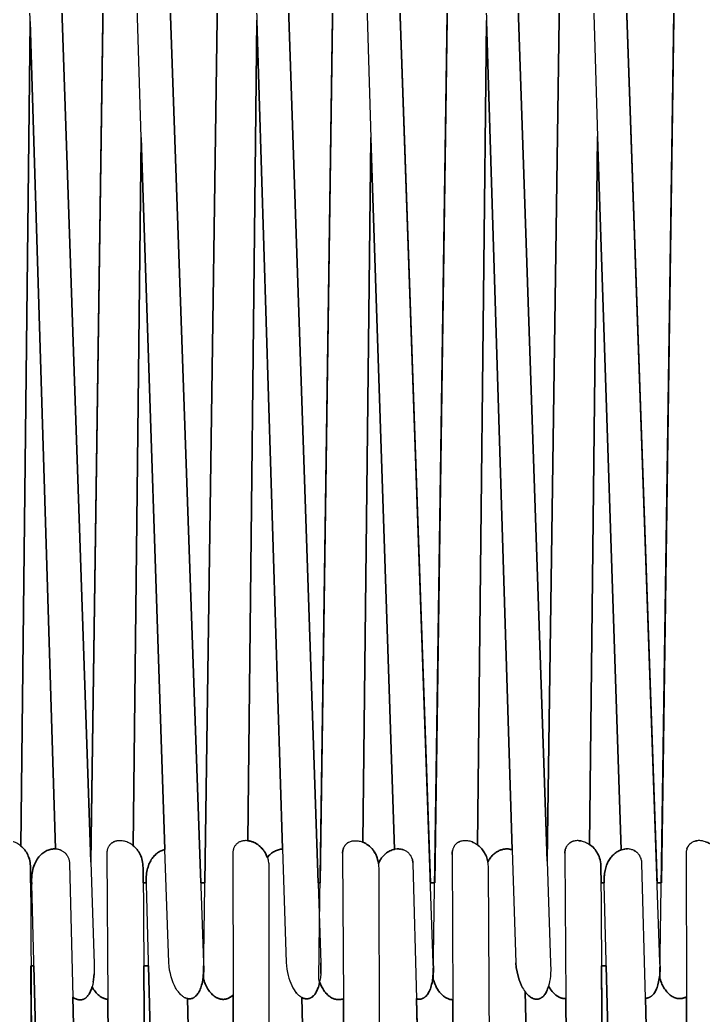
# Model space of a CAD drawing. Header units: millimetres. Extents: x 0 to 1881, y -1115 to 723.
# Drawn here: x 1455.3 to 1568.7, y -636 to -470.7 of the extents above; entities that cross this region are included whole.
import ezdxf

# ---------------------------------------------------------------- set-up
doc = ezdxf.new("R2010")
doc.units = ezdxf.units.MM
doc.layers.add('Blocks', color=7, linetype='Continuous')
doc.layers.add('Blocks$Inner', color=7, linetype='Continuous', lineweight=25, true_color=0x007f00)
doc.layers.add('Blocks$Outline', color=7, linetype='Continuous', lineweight=35, true_color=0xff3f3f)

# ---------------------------------------------------------------- blocks, each defined once
blk = doc.blocks.new('PK4 Lounge Chair Top')
at = {"layer": 'Blocks$Inner'}
for p, q in [((310.48, 80), (313.37, 281.37)), ((386.29, 80.12), (389.18, 282.33)), ((336.55, 83.52), (338.04, 219.81)), ((356.99, 200.3), (360.93, 82.09)), ((367.22, 60.23), (367.1, 59.66)), ((345.89, 57.33), (345.78, 57.37)), ((364.57, 57.28), (373.61, -318.29))]:
    blk.add_line(p, q, dxfattribs=at)
for points in [[(300.39, 219.63), (298.54, 287.27)], [(336.19, 287.45), (338.04, 219.81), (342.31, 82.15), (342.91, 63.29), (342.97, 62.72), (343.05, 62.17), (343.15, 61.65), (343.26, 61.16), (343.4, 60.69), (343.54, 60.25), (343.7, 59.84), (343.87, 59.46), (344.06, 59.1), (344.25, 58.78), (344.45, 58.49), (344.56, 58.35), (344.66, 58.22), (344.77, 58.1), (344.88, 57.99), (344.99, 57.88), (345.1, 57.79), (345.21, 57.7), (345.32, 57.62), (345.44, 57.54), (345.55, 57.48), (354.77, -325.54)], [(366.88, 58.92), (366.96, 59.15), (367.03, 59.39), (367.1, 59.66), (367.16, 59.93), (367.22, 60.23), (367.31, 60.86), (367.36, 61.57), (367.39, 62.33), (367.37, 63.16), (361.67, 226.85)], [(374.35, 287.39), (376.2, 219.74), (374.7, 82.84), (374.85, 82.73)], [(404.46, 58.93), (404.54, 59.13), (404.62, 59.35), (404.68, 59.57), (404.8, 60.07), (404.9, 60.61), (404.97, 61.21), (405.02, 61.87), (405.04, 62.58), (405.02, 63.34), (399.32, 227.03)], [(343.33, 304.14), (343.39, 303.75), (343.44, 303.32), (343.47, 302.85), (343.49, 301.81), (343.45, 300.63), (342.84, 294.42), (342.41, 289.15), (342.19, 281.79), (343.16, 226.92), (348.49, 69.83), (348.71, 63.23)], [(381.32, 226.85), (386.29, 80.12), (386.86, 63.16), (386.87, 62.03), (386.85, 61.51), (386.81, 61.03), (386.76, 60.57), (386.69, 60.14), (386.61, 59.75), (386.52, 59.38), (386.65, 59.14), (386.8, 58.9)], [(354.38, 287.39), (356.99, 200.3), (355.69, 83.27), (355.92, 83.17), (356.14, 83.06), (356.36, 82.92), (356.46, 82.85), (356.57, 82.77), (356.67, 82.69), (356.78, 82.6), (356.97, 82.42), (357.16, 82.22), (357.34, 82.01), (357.5, 81.78), (357.58, 81.65), (357.66, 81.53), (357.8, 81.27), (357.86, 81.13), (357.92, 80.99), (358.03, 80.7), (358.12, 80.39), (358.19, 80.06), (358.25, 79.72), (358.28, 79.39), (358.29, 79.22), (358.3, 79.04)], [(392.29, 295.96), (392.15, 293.46), (392.03, 287.56), (394.64, 200.48), (398.59, 82), (398.45, 81.95), (398.3, 81.89), (398.16, 81.82), (398.01, 81.75), (397.87, 81.67), (397.74, 81.58), (397.6, 81.48), (397.46, 81.37), (397.33, 81.26), (397.21, 81.14), (397.08, 81.01), (396.96, 80.87), (396.84, 80.72)], [(325.64, 57.76), (325.52, 57.87), (325.39, 57.99), (325.27, 58.12), (325.15, 58.25), (325.03, 58.4), (324.91, 58.56), (324.8, 58.72), (324.69, 58.9), (324.58, 59.09), (324.37, 59.49), (324.18, 59.93), (324, 60.4), (323.84, 60.91), (323.7, 61.45), (323.58, 62.03), (323.49, 62.65), (323.42, 63.29), (322.78, 82.07), (318.83, 200.36), (316.22, 287.45), (316.34, 293.35), (316.49, 295.85)], [(322.88, 294.42), (322.65, 292.06), (322.48, 289.34), (322.33, 282.34), (323.51, 226.92), (329.21, 63.23), (329.23, 62.42), (329.21, 61.67), (329.15, 60.99), (329.21, 61.67), (329.23, 62.42)], [(305.19, 294.25), (304.76, 288.97), (304.54, 281.62), (305.51, 226.74), (310.48, 80), (311.05, 63.05), (311.06, 61.92), (311.04, 61.4), (311, 60.91), (310.95, 60.46), (310.88, 60.03), (310.95, 60.46), (311, 60.91), (311.04, 61.4)], [(329.7, 59.29), (329.58, 59.52), (329.48, 59.76), (329.38, 60.01), (329.29, 60.27), (329.21, 60.54), (332.38, 282.22), (333.35, 282.67), (333.83, 282.91), (334.31, 283.19), (334.79, 283.51), (335.03, 283.69), (335.27, 283.89), (335.51, 284.1), (335.75, 284.33), (335.98, 284.57), (336.22, 284.84)], [(348.82, 59.3), (348.91, 59.12), (349.01, 58.95), (349.11, 58.78), (349.21, 58.63), (349.32, 58.48), (349.44, 58.33), (349.32, 58.48), (349.21, 58.63), (349.11, 58.78), (349.01, 58.95), (348.91, 59.12), (348.82, 59.3), (348.65, 59.67), (348.49, 60.07), (348.42, 60.27), (348.39, 60.37), (348.36, 60.47), (348.49, 69.83), (351.53, 282.16)], [(405.26, 59.94), (405.17, 60.17), (405.1, 60.4), (405.02, 60.65), (408.19, 282.33), (409.18, 282.96), (409.66, 283.3), (410.15, 283.67), (410.63, 284.08), (410.86, 284.3), (411.1, 284.54), (411.33, 284.79), (411.56, 285.07), (411.79, 285.35), (412.02, 285.66)], [(367.77, 59.4), (367.62, 59.74), (367.49, 60.1), (367.37, 60.47), (370.54, 282.16)], [(305.61, 81.91), (305.51, 81.95), (305.41, 81.99), (305.3, 82.03), (305.2, 82.06), (305.09, 82.08), (304.98, 82.11), (304.87, 82.13), (304.76, 82.14), (304.65, 82.15), (300.39, 219.63), (298.89, 82.64), (299.05, 82.5), (299.21, 82.34), (299.37, 82.17), (299.51, 81.99), (299.65, 81.81)], [(376.2, 219.74), (380.47, 82.01), (381.06, 63.23), (381.15, 62.45), (381.28, 61.72), (381.44, 61.05), (381.62, 60.42), (381.84, 59.85), (381.95, 59.58), (382.08, 59.32), (382.2, 59.08), (382.33, 58.86), (382.47, 58.64), (382.61, 58.44), (392.52, -353.79), (392.74, -357.5)], [(318.83, 200.36), (317.52, 82.69), (317.69, 82.55), (317.86, 82.39), (318.02, 82.22), (318.17, 82.05)], [(394.64, 200.48), (393.33, 82.89), (393.53, 82.75), (393.71, 82.6), (393.9, 82.43), (394.07, 82.25), (394.23, 82.05), (394.39, 81.84), (394.54, 81.62), (394.67, 81.39), (394.79, 81.14), (394.9, 80.88), (394.99, 80.6), (395.07, 80.32), (395.14, 80.02), (395.18, 79.71), (395.21, 79.38), (395.22, 79.04), (396.96, -175.76), (398.52, -373.51)], [(298.89, 82.64), (298.72, 82.78), (298.54, 82.9), (298.37, 83.01), (298.18, 83.12), (298, 83.21), (297.81, 83.29), (297.63, 83.36), (297.44, 83.41), (297.25, 83.46), (297.07, 83.5), (296.88, 83.52), (296.7, 83.53)], [(315, 83.52), (314.83, 83.49), (314.74, 83.47), (314.66, 83.46), (314.58, 83.43), (314.5, 83.41), (314.42, 83.38), (314.34, 83.35), (314.27, 83.31), (314.2, 83.28), (314.12, 83.24), (314.05, 83.19), (313.99, 83.15), (313.92, 83.1), (313.86, 83.05), (313.79, 82.99), (313.74, 82.94), (313.68, 82.87), (313.62, 82.81), (313.57, 82.74), (313.52, 82.67), (313.47, 82.6), (313.43, 82.53), (313.39, 82.45), (313.35, 82.37), (313.31, 82.28), (313.28, 82.19), (313.25, 82.1), (313.23, 82.01), (313.2, 81.91), (313.18, 81.81), (313.17, 81.71), (313.15, 81.6), (313.14, 81.49), (313.14, 81.26)], [(313.68, 82.87), (313.62, 82.81), (313.57, 82.74), (313.52, 82.67), (313.47, 82.6), (313.43, 82.53), (313.39, 82.45), (313.35, 82.37), (313.31, 82.28), (313.28, 82.19), (313.25, 82.1), (313.23, 82.01), (313.2, 81.91), (313.18, 81.81), (313.17, 81.71), (313.14, 81.49), (313.14, 81.38), (313.14, 81.26), (313.33, 57.18), (315.29, -172.43), (316.46, -257.21), (316.56, -318.29), (316.88, -388.84)], [(313.74, 82.94), (313.79, 82.99), (313.86, 83.05), (313.92, 83.1), (313.99, 83.15), (314.05, 83.19), (314.12, 83.24)], [(314.27, 83.31), (314.34, 83.35), (314.42, 83.38)], [(317.52, 82.69), (317.35, 82.82), (317.18, 82.94), (317, 83.05), (316.82, 83.15), (316.64, 83.23), (316.45, 83.31), (316.27, 83.37), (316.08, 83.43), (315.9, 83.47), (315.71, 83.5), (315.53, 83.52), (315.35, 83.53), (315.17, 83.53), (315, 83.52), (314.91, 83.51), (314.83, 83.49), (314.74, 83.47), (314.66, 83.46)], [(315.71, 83.5), (315.53, 83.52), (315.35, 83.53)], [(316.45, 83.31), (316.27, 83.37), (316.08, 83.43)], [(337.15, 83.39), (337.03, 83.43), (336.91, 83.46), (336.79, 83.48), (336.67, 83.5), (336.55, 83.52), (336.43, 83.53), (336.3, 83.54), (336.18, 83.54), (336.06, 83.53), (335.95, 83.52), (335.83, 83.51), (335.72, 83.49), (335.6, 83.46), (335.49, 83.43), (335.39, 83.4), (335.28, 83.36), (335.18, 83.31), (335.08, 83.26), (334.99, 83.21), (334.9, 83.14), (334.81, 83.08), (334.72, 83), (334.64, 82.93), (334.57, 82.84), (334.5, 82.75), (334.43, 82.66), (334.37, 82.56), (334.31, 82.46), (334.26, 82.35), (334.21, 82.23), (334.17, 82.11), (334.14, 81.98), (334.11, 81.85), (334.08, 81.71), (334.07, 81.57), (334.06, 81.42), (334.05, 81.26), (334.15, 57.91), (335.48, -257.21)], [(334.43, 82.66), (334.37, 82.56), (334.31, 82.46)], [(334.81, 83.08), (334.72, 83), (334.64, 82.93)], [(335.6, 83.46), (335.49, 83.43), (335.39, 83.4), (335.28, 83.36), (335.18, 83.31), (335.08, 83.26), (334.99, 83.21)], [(339.56, 81.32), (339.48, 81.46), (339.41, 81.6), (339.32, 81.73), (339.24, 81.85), (339.15, 81.97), (339.06, 82.09), (338.96, 82.21), (338.86, 82.31), (338.76, 82.42), (338.66, 82.52), (338.55, 82.61), (338.45, 82.7), (338.33, 82.79), (338.22, 82.87), (338.11, 82.95), (337.99, 83.02), (337.88, 83.09), (337.76, 83.15), (337.64, 83.21), (337.52, 83.26), (337.4, 83.31), (337.28, 83.35), (337.15, 83.39), (337.03, 83.43), (336.91, 83.46), (336.79, 83.48), (336.67, 83.5), (336.55, 83.52), (336.43, 83.53), (336.3, 83.54), (336.18, 83.54), (336.06, 83.53), (335.95, 83.52)], [(337.64, 83.21), (337.52, 83.26), (337.4, 83.31)], [(337.76, 83.15), (337.99, 83.02), (338.22, 82.87), (338.45, 82.7), (338.66, 82.52), (338.76, 82.42), (338.86, 82.31), (338.96, 82.21), (339.06, 82.09), (339.15, 81.97), (339.24, 81.85), (339.32, 81.73), (339.41, 81.6), (339.48, 81.46), (339.56, 81.32), (339.63, 81.18), (339.69, 81.03), (339.75, 80.88)], [(353.25, 83.23), (353.14, 83.16), (353.08, 83.12), (353.03, 83.07), (352.98, 83.03), (352.93, 82.99), (352.88, 82.94), (352.83, 82.89), (352.78, 82.84), (352.74, 82.78), (352.7, 82.73), (352.66, 82.67), (352.62, 82.61), (352.58, 82.54), (352.55, 82.48), (352.51, 82.41), (352.48, 82.35), (352.45, 82.27), (352.4, 82.13), (352.38, 82.05), (352.36, 81.97), (352.32, 81.81), (352.3, 81.63), (352.28, 81.45), (352.28, 81.26), (352.43, 57.28), (354.49, -257.21)], [(352.74, 82.78), (352.78, 82.84), (352.83, 82.89), (352.88, 82.94), (352.93, 82.99), (352.98, 83.03), (353.03, 83.07), (353.08, 83.12), (353.14, 83.16), (353.2, 83.19), (353.25, 83.23), (353.31, 83.26), (353.37, 83.29), (353.5, 83.35), (353.63, 83.4), (353.76, 83.44), (353.89, 83.48), (354.03, 83.5), (354.18, 83.52), (354.32, 83.53), (354.47, 83.53), (354.62, 83.53), (354.77, 83.51), (354.92, 83.49), (355.08, 83.46), (355.23, 83.43), (355.38, 83.38), (355.54, 83.33), (355.69, 83.27)], [(354.77, 83.51), (354.92, 83.49), (355.08, 83.46)], [(356.77, 82.6), (356.57, 82.77), (356.36, 82.92)], [(371.06, 82.9), (371.01, 82.84), (370.96, 82.77), (370.91, 82.71), (370.86, 82.64), (370.82, 82.57), (370.77, 82.49), (370.73, 82.41), (370.7, 82.33), (370.67, 82.25), (370.63, 82.17), (370.61, 82.08), (370.58, 81.98), (370.56, 81.89), (370.54, 81.79), (370.53, 81.69), (370.51, 81.48), (370.5, 81.26), (370.64, 57.11), (372.33, -172.43)], [(371.23, 83.06), (371.17, 83.01), (371.12, 82.95), (371.06, 82.9), (371.01, 82.84), (370.96, 82.77), (370.91, 82.71), (370.86, 82.64)], [(371.56, 83.28), (371.49, 83.24), (371.43, 83.2), (371.36, 83.16), (371.3, 83.11), (371.23, 83.06), (371.3, 83.11), (371.36, 83.16), (371.43, 83.2)], [(374.18, 83.15), (374.01, 83.24), (373.83, 83.31), (373.65, 83.37), (373.47, 83.43), (373.29, 83.47), (373.12, 83.5), (372.94, 83.52), (372.76, 83.53), (372.59, 83.53), (372.42, 83.53), (372.25, 83.5), (372.09, 83.47), (372.01, 83.45), (371.93, 83.43), (371.86, 83.41), (371.78, 83.38), (371.71, 83.35), (371.63, 83.32), (371.56, 83.28), (371.63, 83.32), (371.71, 83.35)], [(372.94, 83.52), (372.76, 83.53), (372.59, 83.53)], [(373.83, 83.31), (374.01, 83.24), (374.18, 83.15), (374.36, 83.06), (374.53, 82.96), (374.7, 82.84)], [(376.74, 39.68), (376.52, 79.04), (376.52, 79.29), (376.5, 79.53), (376.47, 79.76), (376.44, 79.99), (376.39, 80.23), (376.33, 80.46), (376.26, 80.69), (376.19, 80.9), (376.1, 81.11), (376.01, 81.31), (375.9, 81.5), (375.79, 81.68), (375.68, 81.86), (375.55, 82.02), (375.42, 82.18), (375.29, 82.33), (375.15, 82.47), (375, 82.6), (374.85, 82.73), (375, 82.6), (375.15, 82.47), (375.29, 82.33)], [(389.2, 81.48), (389.22, 81.69), (389.26, 81.88), (389.28, 81.98), (389.3, 82.07), (389.33, 82.16), (389.36, 82.24), (389.39, 82.32), (389.43, 82.4), (389.47, 82.48), (389.51, 82.55), (389.55, 82.63), (389.6, 82.69)], [(389.51, 82.55), (389.55, 82.63), (389.6, 82.69), (389.64, 82.76), (389.69, 82.82), (389.75, 82.88), (389.8, 82.94), (389.86, 83), (389.92, 83.05), (389.98, 83.1), (390.04, 83.15), (390.1, 83.19), (390.17, 83.23)], [(390.1, 83.19), (390.04, 83.15), (389.98, 83.1), (389.92, 83.05), (389.86, 83), (389.8, 82.94)], [(391.42, 83.54), (391.59, 83.53), (391.76, 83.51), (391.94, 83.48), (391.76, 83.51), (391.59, 83.53), (391.42, 83.54), (391.25, 83.54), (391.08, 83.52), (390.92, 83.5), (390.76, 83.47), (390.68, 83.45), (390.6, 83.43), (390.53, 83.4), (390.45, 83.37), (390.38, 83.34), (390.31, 83.31), (390.24, 83.27), (390.17, 83.23), (390.24, 83.27), (390.31, 83.31), (390.38, 83.34)], [(391.94, 83.48), (392.12, 83.44), (392.29, 83.4), (392.47, 83.34), (392.65, 83.27), (392.82, 83.19), (392.99, 83.1), (393.16, 83), (393.33, 82.89), (393.53, 82.75), (393.71, 82.6), (393.9, 82.43), (394.07, 82.25), (394.23, 82.05)], [(392.12, 83.44), (392.29, 83.4), (392.47, 83.34), (392.65, 83.27)], [(392.99, 83.1), (393.16, 83), (393.33, 82.89)], [(410, 82.98), (409.95, 82.93), (409.91, 82.89), (409.87, 82.84), (409.82, 82.79), (409.75, 82.69), (409.68, 82.58), (409.61, 82.46), (409.58, 82.4), (409.55, 82.33), (409.5, 82.2), (409.46, 82.06), (409.42, 81.92), (409.39, 81.76), (409.37, 81.6), (409.36, 81.44), (409.35, 81.26), (409.45, 57.62), (410.78, -257.21), (410.87, -286.19), (411.49, -387.47)], [(409.5, 82.2), (409.55, 82.33), (409.61, 82.46), (409.64, 82.52), (409.68, 82.58), (409.71, 82.63), (409.75, 82.69), (409.82, 82.79), (409.87, 82.84), (409.91, 82.89), (410, 82.98), (410.09, 83.06), (410.19, 83.14), (410.29, 83.21)], [(411.52, 83.54), (411.39, 83.54), (411.25, 83.53), (411.12, 83.51), (410.99, 83.49), (410.87, 83.46), (410.75, 83.42), (410.63, 83.38), (410.51, 83.33), (410.4, 83.27), (410.29, 83.21), (410.19, 83.14), (410.09, 83.06)], [(410.75, 83.42), (410.63, 83.38), (410.51, 83.33), (410.4, 83.27)], [(410.87, 83.46), (410.99, 83.49), (411.12, 83.51)], [(411.93, 83.51), (411.79, 83.53), (411.66, 83.54), (411.52, 83.54), (411.39, 83.54), (411.25, 83.53)], [(412.56, 83.36), (412.76, 83.29), (412.96, 83.2), (413.16, 83.1), (413.35, 82.98), (413.54, 82.85), (413.35, 82.98), (413.16, 83.1), (412.96, 83.2), (412.76, 83.29), (412.56, 83.36), (412.35, 83.42), (412.21, 83.46), (412.07, 83.49), (411.93, 83.51), (411.79, 83.53), (411.66, 83.54)], [(299.37, 82.17), (299.51, 81.99), (299.65, 81.81), (299.78, 81.61), (299.9, 81.4), (300.01, 81.18), (300.11, 80.95), (300.2, 80.71), (300.28, 80.46), (300.34, 80.19), (300.39, 79.92), (300.43, 79.64)], [(304.65, 82.15), (304.47, 82.15), (304.29, 82.15), (304.11, 82.13), (303.93, 82.11), (303.75, 82.07), (303.56, 82.02), (303.38, 81.95), (303.2, 81.88), (303.02, 81.79), (302.85, 81.7), (302.67, 81.59), (302.5, 81.46), (302.34, 81.33), (302.18, 81.18), (302.02, 81.03), (301.87, 80.85)], [(302.67, 81.59), (302.85, 81.7), (303.02, 81.79), (303.2, 81.88)], [(304.29, 82.15), (304.11, 82.13), (303.93, 82.11)], [(305.41, 81.99), (305.51, 81.95), (305.61, 81.91), (305.7, 81.86), (305.8, 81.8), (305.89, 81.75), (305.98, 81.69), (306.06, 81.62), (306.15, 81.55), (306.22, 81.48), (306.3, 81.4), (306.37, 81.32), (306.44, 81.23), (306.51, 81.14), (306.57, 81.05), (306.63, 80.95), (306.68, 80.85), (306.73, 80.74), (306.78, 80.63), (306.82, 80.52), (306.85, 80.4), (306.88, 80.28), (306.91, 80.15), (306.93, 80.02), (306.94, 79.89)], [(305.89, 81.75), (305.98, 81.69), (306.06, 81.62), (306.15, 81.55), (306.22, 81.48), (306.3, 81.4)], [(306.51, 81.14), (306.44, 81.23), (306.37, 81.32)], [(317.86, 82.39), (318.02, 82.22), (318.17, 82.05), (318.31, 81.86), (318.45, 81.65), (318.57, 81.44), (318.69, 81.22), (318.79, 80.99), (318.88, 80.74), (318.97, 80.49), (319.03, 80.22), (319.09, 79.94), (319.13, 79.65), (319.15, 79.35), (319.16, 79.04), (319.15, 79.35), (319.13, 79.65), (319.09, 79.94), (319.03, 80.22)], [(318.69, 81.22), (318.57, 81.44), (318.45, 81.65)], [(320.24, 79.8), (320.33, 80), (320.44, 80.2), (320.54, 80.38), (320.66, 80.55), (320.77, 80.71), (320.9, 80.87), (321.02, 81.01), (321.16, 81.15), (321.29, 81.27), (321.43, 81.39), (321.57, 81.5), (321.72, 81.6), (321.86, 81.69), (322.01, 81.78), (322.16, 81.85), (322.01, 81.78), (321.86, 81.69)], [(321.72, 81.6), (321.57, 81.5), (321.43, 81.39), (321.29, 81.27), (321.16, 81.15), (321.02, 81.01), (320.9, 80.87)], [(322.47, 81.98), (322.62, 82.03), (322.78, 82.07), (322.62, 82.03), (322.47, 81.98), (322.32, 81.92), (322.16, 81.85)], [(334.26, 82.35), (334.21, 82.23), (334.17, 82.11), (334.14, 81.98), (334.11, 81.85), (334.08, 81.71)], [(339.81, 80.72), (339.75, 80.88), (339.69, 81.03), (339.63, 81.18)], [(340.67, 81.56), (340.52, 81.44), (340.37, 81.32), (340.22, 81.18), (340.08, 81.04), (339.94, 80.89), (339.81, 80.72), (339.87, 80.53), (339.92, 80.34), (339.97, 80.14), (340.01, 79.93), (340.04, 79.72), (340.06, 79.5), (340.07, 79.27), (340.07, 79.04), (340.11, 22.16), (340.23, -175.76), (340.86, -373.93), (340.93, -373.84), (341.01, -373.75)], [(341.98, 82.11), (341.81, 82.08), (341.64, 82.03), (341.48, 81.98), (341.31, 81.91), (341.15, 81.84), (340.99, 81.75), (340.83, 81.66), (340.67, 81.56), (340.52, 81.44), (340.37, 81.32), (340.22, 81.18)], [(342.31, 82.15), (342.14, 82.14), (341.98, 82.11), (341.81, 82.08), (341.64, 82.03), (341.48, 81.98), (341.31, 81.91), (341.15, 81.84)], [(352.28, 81.45), (352.3, 81.63), (352.32, 81.81), (352.34, 81.89), (352.36, 81.97), (352.38, 82.05), (352.4, 82.13), (352.42, 82.2), (352.45, 82.27), (352.48, 82.35)], [(358.03, 80.7), (357.98, 80.84), (357.92, 80.99), (357.86, 81.13), (357.8, 81.27), (357.73, 81.4), (357.66, 81.53), (357.5, 81.78), (357.42, 81.89), (357.34, 82.01), (357.25, 82.12), (357.16, 82.22), (356.97, 82.42)], [(359.43, 81.36), (359.26, 81.2), (359.09, 81.03), (358.93, 80.85), (358.78, 80.66), (358.63, 80.44), (358.49, 80.22), (358.36, 79.98), (358.25, 79.72)], [(359.97, 81.73), (359.79, 81.62), (359.6, 81.49), (359.43, 81.36), (359.26, 81.2), (359.09, 81.03)], [(362.16, 82.08), (362.03, 82.1), (361.9, 82.13), (361.77, 82.14), (361.63, 82.15), (361.49, 82.15), (361.35, 82.15), (361.21, 82.13), (361.07, 82.12), (360.93, 82.09), (360.74, 82.05), (360.54, 81.99), (360.35, 81.92), (360.16, 81.83), (359.97, 81.73), (360.16, 81.83), (360.35, 81.92)], [(361.35, 82.15), (361.49, 82.15), (361.63, 82.15), (361.77, 82.14), (361.9, 82.13)], [(363.81, 80.66), (363.76, 80.79), (363.69, 80.92), (363.62, 81.04), (363.55, 81.15), (363.47, 81.26), (363.38, 81.36), (363.29, 81.45), (363.2, 81.54), (363.1, 81.63), (362.99, 81.71), (362.89, 81.78), (362.77, 81.84), (362.66, 81.9), (362.54, 81.95), (362.42, 82), (362.29, 82.04), (362.16, 82.08), (362.29, 82.04), (362.42, 82)], [(363.29, 81.45), (363.2, 81.54), (363.1, 81.63), (362.99, 81.71), (362.89, 81.78), (362.77, 81.84)], [(363.86, 80.52), (363.81, 80.66), (363.76, 80.79), (363.69, 80.92), (363.62, 81.04)], [(370.5, 81.26), (370.5, 81.38), (370.51, 81.48), (370.52, 81.59), (370.53, 81.69), (370.54, 81.79), (370.56, 81.89)], [(370.67, 82.25), (370.63, 82.17), (370.61, 82.08), (370.58, 81.98)], [(375.79, 81.68), (375.9, 81.5), (376.01, 81.31), (376.1, 81.11), (376.19, 80.9), (376.26, 80.69), (376.33, 80.46), (376.39, 80.23), (376.44, 79.99), (376.53, 80.16), (376.62, 80.33), (376.72, 80.48), (376.83, 80.63), (376.94, 80.78), (377.05, 80.91), (377.16, 81.04), (377.28, 81.16), (377.4, 81.28), (377.53, 81.38), (377.66, 81.48), (377.78, 81.58)], [(377.16, 81.04), (377.05, 80.91), (376.94, 80.78), (376.83, 80.63)], [(377.28, 81.16), (377.4, 81.28), (377.53, 81.38), (377.65, 81.48), (377.78, 81.58), (377.91, 81.66), (378.05, 81.74), (378.18, 81.81), (378.32, 81.88), (378.18, 81.81), (378.05, 81.74), (377.91, 81.66)], [(378.59, 81.99), (378.73, 82.03), (378.87, 82.07), (378.73, 82.03), (378.59, 81.99), (378.45, 81.94), (378.32, 81.88)], [(379.14, 82.13), (379.01, 82.1), (378.87, 82.07)], [(380.22, 82.09), (380.09, 82.12), (379.96, 82.14), (379.83, 82.15), (379.69, 82.16), (379.56, 82.16), (379.42, 82.16), (379.28, 82.14), (379.14, 82.13), (379.28, 82.14), (379.42, 82.16), (379.56, 82.16), (379.69, 82.16), (379.83, 82.15), (379.96, 82.14), (380.09, 82.12), (380.22, 82.09), (380.34, 82.05), (380.47, 82.01)], [(389.39, 82.32), (389.36, 82.24), (389.33, 82.16), (389.3, 82.07), (389.28, 81.98), (389.26, 81.88), (389.22, 81.69), (389.21, 81.59), (389.2, 81.48), (389.2, 81.26), (389.39, 57.3), (389.28, 57.29), (389.18, 57.3), (389.08, 57.3), (388.98, 57.32), (388.88, 57.33), (388.78, 57.36), (388.68, 57.38), (388.58, 57.41), (388.48, 57.45), (388.38, 57.49), (388.28, 57.53), (388.19, 57.58), (388.09, 57.63), (387.99, 57.69), (387.9, 57.75), (387.81, 57.82), (387.71, 57.89), (387.62, 57.96)], [(394.67, 81.39), (394.54, 81.62), (394.39, 81.84)], [(407.39, -373.2), (395.75, 76.33), (395.74, 76.94), (395.76, 77.52), (395.78, 77.79), (395.81, 78.06), (395.9, 78.56), (395.95, 78.8), (396.02, 79.03), (396.08, 79.25), (396.16, 79.47), (396.24, 79.67), (396.33, 79.87), (396.42, 80.05), (396.52, 80.23), (396.62, 80.4), (396.73, 80.57), (396.84, 80.72), (396.96, 80.87), (397.08, 81.01), (397.21, 81.14), (397.33, 81.26), (397.46, 81.37), (397.6, 81.48), (397.73, 81.58)], [(398.59, 82), (398.74, 82.05), (398.9, 82.09), (399.05, 82.12), (399.2, 82.14)], [(399.35, 82.15), (399.2, 82.14), (399.05, 82.12), (398.9, 82.09)], [(400.76, 81.87), (400.63, 81.93), (400.5, 81.99), (400.37, 82.03), (400.23, 82.07), (400.09, 82.11), (399.94, 82.13), (399.8, 82.15), (399.65, 82.16), (399.5, 82.16), (399.35, 82.15), (399.5, 82.16), (399.65, 82.16)], [(401.75, 80.87), (401.68, 81), (401.64, 81.06), (401.6, 81.12), (401.52, 81.24), (401.42, 81.35), (401.33, 81.46), (401.22, 81.55), (401.11, 81.64), (401, 81.73), (400.88, 81.8), (400.76, 81.87), (400.88, 81.8), (401, 81.73), (401.11, 81.64), (401.22, 81.55), (401.33, 81.46)], [(410.87, -286.19), (402.6, 57.38), (402.03, 79.75), (402.02, 79.93), (401.99, 80.1), (401.96, 80.27), (401.92, 80.43), (401.87, 80.58), (401.81, 80.73), (401.75, 80.87), (401.72, 80.93), (401.68, 81), (401.6, 81.12)], [(409.42, 81.92), (409.39, 81.76), (409.37, 81.6)], [(300.34, 80.19), (300.39, 79.92), (300.43, 79.64), (300.45, 79.35), (300.46, 79.04), (301.89, -175.76), (303.45, -373.7), (303.35, -373.8), (303.26, -373.91), (303.17, -374.03)], [(312.31, -373.1), (300.68, 76.33), (300.66, 76.72), (300.66, 77.09), (300.68, 77.44), (300.7, 77.79), (300.74, 78.12), (300.8, 78.43), (300.86, 78.73), (300.94, 79.02), (301.02, 79.3), (301.12, 79.56), (301.22, 79.81), (301.34, 80.04), (301.46, 80.26), (301.59, 80.47), (301.73, 80.67), (301.87, 80.85), (301.73, 80.67), (301.59, 80.47)], [(301.34, 80.04), (301.22, 79.81), (301.12, 79.56), (301.02, 79.3), (300.94, 79.02), (300.86, 78.73), (300.8, 78.43), (300.74, 78.12), (300.7, 77.79), (300.68, 77.44)], [(306.91, 80.15), (306.93, 80.02), (306.94, 79.89), (306.95, 79.75), (307.52, 57.55), (316.56, -318.29)], [(319.68, 76.97), (319.7, 77.58), (319.73, 77.86), (319.76, 78.14), (319.81, 78.41), (319.86, 78.66), (319.92, 78.91), (319.99, 79.15), (320.06, 79.38), (320.15, 79.6), (320.24, 79.8), (320.33, 80), (320.44, 80.2)], [(320.15, 79.6), (320.06, 79.38), (319.99, 79.15)], [(320.77, 80.71), (320.66, 80.55), (320.54, 80.38)], [(358.28, 79.39), (358.29, 79.22), (358.3, 79.04), (358.4, 50.11), (359.25, -175.76), (360.5, -373.43), (360.57, -373.37), (360.65, -373.32), (360.73, -373.28), (360.81, -373.24)], [(358.63, 80.44), (358.78, 80.66), (358.93, 80.85)], [(363.99, 79.92), (363.97, 80.08), (363.94, 80.23), (363.9, 80.38), (363.86, 80.52), (363.9, 80.38), (363.94, 80.23), (363.97, 80.08), (363.99, 79.92), (364, 79.75), (364.57, 57.28), (364.64, 57.26), (364.71, 57.24), (364.78, 57.22), (364.85, 57.21), (364.92, 57.21), (364.99, 57.2), (365.06, 57.2), (365.13, 57.21), (365.2, 57.21), (365.27, 57.22), (365.34, 57.23), (365.4, 57.25)], [(395.18, 79.71), (395.14, 80.02), (395.07, 80.32)], [(395.76, 77.52), (395.81, 78.06), (395.85, 78.32), (395.9, 78.56), (395.95, 78.8), (396.02, 79.03), (396.08, 79.25), (396.16, 79.47)], [(396.24, 79.67), (396.33, 79.87), (396.42, 80.05)], [(401.96, 80.27), (401.92, 80.43), (401.87, 80.58)], [(319.16, 79.04), (320.9, -175.76), (322.46, -373.81)], [(319.81, 78.41), (319.76, 78.14), (319.73, 77.86), (319.7, 77.58), (319.68, 76.97), (319.69, 76.33), (331.32, -373.08)], [(300.66, 77.09), (300.66, 76.72), (300.68, 76.33)], [(348.68, 61.49), (348.72, 62.32), (348.71, 63.23), (348.72, 62.32), (348.68, 61.49), (348.61, 60.75), (348.49, 60.07), (348.39, 59.63), (348.28, 59.22), (348.21, 59.04), (348.14, 58.86)], [(382.2, 59.08), (382.08, 59.32), (381.95, 59.58), (381.84, 59.85), (381.62, 60.42), (381.44, 61.05), (381.28, 61.72), (381.15, 62.45), (381.06, 63.23)], [(343.15, 61.65), (343.26, 61.16), (343.39, 60.69), (343.54, 60.25), (343.7, 59.84), (343.88, 59.46), (344.06, 59.1)], [(386.87, 62.03), (386.85, 61.51), (386.81, 61.03), (386.76, 60.57), (386.69, 60.14), (386.61, 59.75), (386.52, 59.38), (386.65, 59.14), (386.8, 58.9), (386.95, 58.69), (387.11, 58.48), (387.27, 58.29)], [(405.04, 62.58), (405.02, 61.87), (404.97, 61.21), (404.9, 60.61), (404.8, 60.07), (404.68, 59.57), (404.62, 59.35), (404.54, 59.13), (404.46, 58.93), (404.38, 58.74), (404.29, 58.57), (404.2, 58.4), (404.11, 58.25), (404.01, 58.11), (403.9, 57.99), (403.85, 57.93), (403.8, 57.87), (403.74, 57.82), (403.69, 57.77), (403.63, 57.72), (403.57, 57.68), (403.52, 57.64), (403.46, 57.6), (403.4, 57.57), (403.34, 57.54), (403.28, 57.51), (403.22, 57.48), (403.16, 57.46), (403.1, 57.44), (403.04, 57.42), (402.98, 57.4), (402.91, 57.39), (402.85, 57.38), (402.79, 57.38), (402.73, 57.37), (402.66, 57.37), (402.6, 57.38)], [(310.88, 60.03), (310.8, 59.64), (310.71, 59.27), (310.58, 58.87), (310.51, 58.69), (310.44, 58.52), (310.36, 58.36), (310.28, 58.2)], [(328.96, 59.8), (328.9, 59.54), (328.83, 59.29), (328.75, 59.06), (328.83, 59.29), (328.9, 59.54), (328.96, 59.8), (329.07, 60.36), (329.15, 60.99)], [(330.51, 58.13), (330.36, 58.3), (330.21, 58.47), (330.08, 58.66), (329.94, 58.86), (329.82, 59.07), (329.7, 59.29), (329.58, 59.52), (329.48, 59.76), (329.38, 60.01), (329.29, 60.27)], [(348.49, 60.07), (348.39, 59.63), (348.28, 59.22), (348.21, 59.04), (348.14, 58.86), (348.07, 58.69), (348, 58.53), (347.92, 58.38), (347.84, 58.24), (347.75, 58.11), (347.67, 57.99), (347.58, 57.88), (347.48, 57.78), (347.39, 57.69), (347.34, 57.64), (347.29, 57.6), (347.19, 57.53), (347.09, 57.46), (347.04, 57.43), (346.99, 57.41), (346.94, 57.38), (346.88, 57.36), (346.83, 57.34)], [(368.3, 58.51), (368.11, 58.79), (367.93, 59.08), (367.77, 59.4), (367.62, 59.74), (367.49, 60.1)], [(310.58, 58.87), (310.51, 58.69), (310.44, 58.52), (310.36, 58.36), (310.28, 58.2), (310.2, 58.06), (310.11, 57.93), (310.02, 57.81), (309.93, 57.69), (309.84, 57.59), (309.74, 57.5), (309.69, 57.45), (309.64, 57.41), (309.59, 57.37), (309.54, 57.34), (309.49, 57.3), (309.44, 57.27), (309.38, 57.24), (309.33, 57.22), (309.28, 57.19), (309.22, 57.17), (309.17, 57.15), (309.11, 57.14), (309.06, 57.12), (309, 57.11), (308.95, 57.1)], [(310.71, 59.27), (310.83, 59.04), (310.96, 58.83), (311.1, 58.62), (311.25, 58.43), (311.4, 58.25), (311.56, 58.08), (311.72, 57.93), (311.88, 57.79), (312.05, 57.66), (312.23, 57.55), (312.32, 57.5), (312.41, 57.45), (312.49, 57.4), (312.59, 57.36), (312.68, 57.33), (312.77, 57.29), (312.86, 57.27), (312.95, 57.24), (313.05, 57.22), (313.14, 57.2), (313.23, 57.19), (313.33, 57.18)], [(311.4, 58.25), (311.25, 58.43), (311.1, 58.62), (310.96, 58.83)], [(325.27, 58.12), (325.15, 58.25), (325.03, 58.4)], [(326.02, 57.5), (326.15, 57.44), (326.22, 57.41), (326.15, 57.44), (326.02, 57.5), (325.9, 57.58), (325.77, 57.67), (325.64, 57.76), (325.52, 57.87), (325.39, 57.99)], [(328.75, 59.06), (328.67, 58.85), (328.58, 58.64), (328.49, 58.46), (328.39, 58.28), (328.29, 58.12), (328.18, 57.98), (328.13, 57.91), (328.07, 57.85), (328.01, 57.79), (327.96, 57.73), (327.9, 57.68), (327.84, 57.63), (327.78, 57.58), (327.72, 57.53), (327.66, 57.49), (327.6, 57.46), (327.53, 57.42), (327.47, 57.39), (327.41, 57.37), (327.34, 57.34), (327.28, 57.32), (327.21, 57.3), (327.15, 57.29), (327.08, 57.28), (327.01, 57.27), (326.95, 57.26)], [(328.49, 58.46), (328.39, 58.28), (328.29, 58.12), (328.18, 57.98), (328.07, 57.85), (328.01, 57.79), (327.96, 57.73), (327.9, 57.68)], [(331.67, 57.33), (331.58, 57.37), (331.49, 57.4), (331.41, 57.45), (331.32, 57.49), (331.15, 57.6), (330.98, 57.71), (330.82, 57.84), (330.66, 57.98), (330.51, 58.13), (330.36, 58.3), (330.21, 58.47), (330.08, 58.66), (329.94, 58.86)], [(334.15, 57.91), (334.07, 57.83), (333.98, 57.75), (333.9, 57.69), (333.81, 57.62), (333.73, 57.56), (333.64, 57.51), (333.55, 57.46), (333.46, 57.41), (333.38, 57.37), (333.29, 57.33), (333.2, 57.29), (333.29, 57.33), (333.38, 57.37), (333.46, 57.41), (333.55, 57.46)], [(344.88, 57.99), (344.77, 58.1), (344.66, 58.22), (344.56, 58.35), (344.45, 58.49), (344.35, 58.63), (344.25, 58.78)], [(348, 58.53), (347.92, 58.38), (347.84, 58.24), (347.75, 58.11), (347.67, 57.99), (347.58, 57.88), (347.48, 57.78)], [(349.44, 58.33), (349.55, 58.19), (349.67, 58.07), (349.79, 57.94), (349.92, 57.83), (350.05, 57.72), (350.18, 57.63)], [(350.86, 57.26), (350.72, 57.32), (350.58, 57.38), (350.45, 57.45), (350.31, 57.54), (350.18, 57.63), (350.05, 57.72), (349.92, 57.83), (349.79, 57.94), (349.67, 58.07), (349.55, 58.19)], [(366.04, 57.6), (366.1, 57.66), (366.16, 57.72), (366.22, 57.78), (366.28, 57.84), (366.34, 57.91), (366.39, 57.99), (366.5, 58.14)], [(367.03, 59.39), (366.96, 59.15), (366.88, 58.92), (366.79, 58.7), (366.7, 58.5), (366.6, 58.31), (366.5, 58.14), (366.39, 57.99), (366.28, 57.84)], [(368.11, 58.79), (368.2, 58.65), (368.3, 58.51), (368.4, 58.38), (368.5, 58.26), (368.6, 58.14), (368.71, 58.03), (368.82, 57.92), (368.93, 57.82), (369.04, 57.72), (369.16, 57.64)], [(368.71, 58.03), (368.6, 58.14), (368.5, 58.26)], [(382.33, 58.86), (382.47, 58.64), (382.61, 58.44), (382.73, 58.28), (382.86, 58.12), (382.99, 57.98), (383.13, 57.85), (383.26, 57.73)], [(382.86, 58.12), (382.99, 57.98), (383.13, 57.85), (383.26, 57.73), (383.4, 57.62), (383.54, 57.52), (383.68, 57.44), (383.75, 57.4), (383.82, 57.36)], [(385.88, 57.98), (385.83, 57.91), (385.77, 57.84), (385.72, 57.78), (385.66, 57.72), (385.6, 57.66), (385.54, 57.6), (385.48, 57.55), (385.42, 57.5), (385.36, 57.46), (385.3, 57.42), (385.24, 57.38), (385.17, 57.35)], [(386.44, 59.14), (386.36, 58.91), (386.28, 58.69), (386.18, 58.49), (386.09, 58.31), (385.99, 58.14), (385.88, 57.98), (385.77, 57.84), (385.72, 57.78)], [(386.52, 59.38), (386.44, 59.14), (386.36, 58.91), (386.28, 58.69), (386.19, 58.49), (386.09, 58.31)], [(387.81, 57.82), (387.71, 57.89), (387.62, 57.96), (387.45, 58.12), (387.27, 58.29), (387.11, 58.48), (386.95, 58.69)], [(404.11, 58.25), (404.01, 58.11), (403.9, 57.99), (403.8, 57.87)], [(405.56, 59.3), (405.67, 59.11), (405.78, 58.92), (405.91, 58.74), (406.03, 58.58), (406.16, 58.42), (406.3, 58.27), (406.44, 58.12), (406.58, 57.99)], [(407.34, 57.5), (407.5, 57.44), (407.42, 57.47), (407.34, 57.5), (407.19, 57.58), (407.03, 57.67), (406.88, 57.76), (406.73, 57.87), (406.58, 57.99), (406.44, 58.12), (406.3, 58.27)], [(308.78, 57.08), (308.72, 57.08), (308.67, 57.08), (308.61, 57.08), (308.55, 57.09), (308.5, 57.09), (308.44, 57.1), (308.38, 57.12), (308.32, 57.13), (308.27, 57.15), (308.21, 57.16), (308.09, 57.21), (307.98, 57.26), (307.86, 57.32), (307.75, 57.39), (307.63, 57.47), (307.52, 57.55)], [(307.86, 57.32), (307.98, 57.26), (308.09, 57.21), (308.15, 57.19), (308.21, 57.16), (308.27, 57.15), (308.32, 57.13), (308.38, 57.12), (308.44, 57.1)], [(309.28, 57.19), (309.22, 57.17), (309.17, 57.15), (309.11, 57.14), (309.06, 57.12), (309, 57.11), (308.95, 57.1), (308.89, 57.09), (308.84, 57.08), (308.78, 57.08), (308.84, 57.08), (308.89, 57.09)], [(309.69, 57.45), (309.64, 57.41), (309.54, 57.34), (309.44, 57.27)], [(310.02, 57.81), (309.93, 57.69), (309.84, 57.59)], [(312.32, 57.5), (312.23, 57.55), (312.14, 57.6), (312.05, 57.66)], [(312.68, 57.33), (312.77, 57.29), (312.86, 57.27), (312.95, 57.24)], [(313.05, 57.22), (313.14, 57.2), (313.23, 57.19)], [(327.34, 57.34), (327.28, 57.32), (327.21, 57.3), (327.15, 57.29), (327.08, 57.28), (327.01, 57.27), (326.95, 57.26), (326.88, 57.26), (326.81, 57.26), (326.74, 57.27), (326.68, 57.28), (326.61, 57.29), (326.54, 57.3), (326.48, 57.32), (326.41, 57.33), (326.35, 57.36), (326.28, 57.38), (326.22, 57.41)], [(335.75, -325.54), (326.54, 57.3), (326.61, 57.29), (326.68, 57.28), (326.74, 57.27), (326.81, 57.26), (326.88, 57.26)], [(327.53, 57.42), (327.47, 57.39), (327.41, 57.37)], [(331.41, 57.45), (331.32, 57.49), (331.15, 57.6)], [(331.49, 57.4), (331.58, 57.37), (331.67, 57.33), (331.76, 57.3), (331.85, 57.27), (331.93, 57.24), (332.02, 57.22), (331.93, 57.24), (331.85, 57.27)], [(332.02, 57.22), (332.11, 57.21), (332.2, 57.19), (332.29, 57.18), (332.39, 57.17), (332.48, 57.17), (332.57, 57.17)], [(332.93, 57.22), (332.84, 57.2), (332.75, 57.19), (332.66, 57.18), (332.57, 57.17), (332.48, 57.17), (332.39, 57.17), (332.29, 57.18)], [(333.11, 57.27), (333.02, 57.24), (332.93, 57.22), (333.02, 57.24), (333.11, 57.27), (333.2, 57.29)], [(346.17, 57.27), (346.12, 57.28), (346, 57.3), (345.95, 57.32), (345.89, 57.33), (345.83, 57.35), (345.78, 57.37), (345.66, 57.42), (345.55, 57.48), (345.44, 57.54), (345.32, 57.62), (345.21, 57.7)], [(346, 57.3), (346.06, 57.29), (346.12, 57.28), (346.17, 57.27), (346.23, 57.26), (346.28, 57.26), (346.34, 57.26), (346.4, 57.26), (346.45, 57.26), (346.51, 57.27), (346.56, 57.27), (346.61, 57.28), (346.67, 57.29)], [(346.94, 57.38), (346.88, 57.36), (346.83, 57.34), (346.78, 57.32), (346.72, 57.31), (346.67, 57.29), (346.61, 57.28), (346.56, 57.27)], [(347.39, 57.69), (347.29, 57.6), (347.19, 57.53), (347.14, 57.5), (347.09, 57.46), (347.04, 57.43), (346.99, 57.41)], [(352.07, 57.17), (352, 57.15), (351.93, 57.14), (351.86, 57.13), (351.79, 57.13), (351.72, 57.12), (351.57, 57.12), (351.5, 57.13), (351.43, 57.13), (351.36, 57.14), (351.28, 57.15), (351.14, 57.18), (351, 57.22), (350.86, 57.26), (350.72, 57.32), (350.58, 57.38)], [(351.28, 57.15), (351.43, 57.13), (351.57, 57.12), (351.64, 57.12), (351.72, 57.12), (351.86, 57.13)], [(352.15, 57.19), (352.29, 57.23), (352.43, 57.28), (352.29, 57.23), (352.22, 57.21), (352.15, 57.19), (352.07, 57.17), (352, 57.15), (351.93, 57.14)], [(365.13, 57.21), (365.2, 57.21), (365.27, 57.22), (365.34, 57.23), (365.4, 57.25), (365.47, 57.27), (365.54, 57.29), (365.6, 57.32), (365.67, 57.35), (365.73, 57.38), (365.8, 57.42), (365.86, 57.46), (365.92, 57.5), (365.98, 57.55), (366.04, 57.6), (366.1, 57.66), (366.16, 57.72)], [(365.47, 57.27), (365.54, 57.29), (365.6, 57.32), (365.67, 57.35)], [(365.98, 57.55), (365.92, 57.5), (365.86, 57.46), (365.8, 57.42)], [(370.01, 57.21), (369.89, 57.25), (369.76, 57.29), (369.64, 57.35), (369.52, 57.41), (369.4, 57.48), (369.28, 57.56), (369.16, 57.64), (369.04, 57.72), (368.93, 57.82)], [(370.39, 57.13), (370.52, 57.11), (370.64, 57.11), (370.52, 57.11), (370.39, 57.13), (370.26, 57.14), (370.14, 57.17), (370.01, 57.21), (369.88, 57.25), (369.76, 57.29), (369.64, 57.35), (369.52, 57.41), (369.4, 57.48)], [(384.09, 57.26), (384.16, 57.24), (384.23, 57.22), (384.3, 57.21), (384.37, 57.2), (384.44, 57.2), (384.51, 57.19), (384.58, 57.19), (384.51, 57.19), (384.44, 57.2), (384.37, 57.2), (384.3, 57.21), (384.23, 57.22), (384.16, 57.24), (384.09, 57.26), (384.02, 57.28), (383.95, 57.31), (383.89, 57.33), (383.82, 57.36), (383.75, 57.4), (383.68, 57.44)], [(384.58, 57.19), (384.64, 57.2), (384.71, 57.21), (384.78, 57.22)], [(385.36, 57.46), (385.3, 57.42), (385.24, 57.38), (385.17, 57.35), (385.11, 57.32), (385.04, 57.29), (384.98, 57.27), (384.91, 57.25), (384.85, 57.23), (384.78, 57.22), (384.71, 57.21), (384.64, 57.2)], [(385.66, 57.72), (385.6, 57.66), (385.54, 57.6), (385.48, 57.55), (385.42, 57.5)], [(389.18, 57.3), (389.08, 57.3), (388.98, 57.32), (388.88, 57.33), (388.78, 57.36), (388.68, 57.38)], [(389.39, 57.3), (391.35, -172.43)], [(402.79, 57.38), (402.73, 57.37), (402.66, 57.37)], [(403.4, 57.57), (403.34, 57.54), (403.28, 57.51)], [(408.23, 57.29), (408.15, 57.29), (408.07, 57.3), (407.99, 57.31), (407.91, 57.32), (407.82, 57.34), (407.66, 57.38), (407.58, 57.41), (407.5, 57.44)], [(407.66, 57.38), (407.74, 57.36), (407.82, 57.34), (407.91, 57.32), (407.99, 57.31)], [(409.05, 57.43), (408.97, 57.4), (408.89, 57.37), (408.81, 57.35), (408.73, 57.33), (408.64, 57.32), (408.56, 57.3), (408.48, 57.3), (408.4, 57.29), (408.32, 57.29), (408.23, 57.29), (408.15, 57.29), (408.07, 57.3)], [(408.32, 57.29), (408.4, 57.29), (408.48, 57.3), (408.56, 57.3), (408.64, 57.32)], [(409.45, 57.62), (409.37, 57.58), (409.29, 57.53), (409.21, 57.5), (409.13, 57.46), (409.05, 57.43), (409.13, 57.46), (409.21, 57.5)]]:
    blk.add_lwpolyline(points, dxfattribs=at)
blk.add_lwpolyline([(405.26, 59.94), (405.35, 59.72), (405.45, 59.51), (405.56, 59.3), (405.45, 59.51), (405.35, 59.72)], close=True, dxfattribs=at)
at = {"layer": 'Blocks$Outline'}
for points in [[(305.51, 226.74), (310.48, 80), (313.37, 281.37)], [(323.51, 226.92), (328.75, 76.53), (329.44, 76.53), (332.38, 282.22)], [(343.16, 226.92), (348.26, 76.53), (348.59, 76.53), (351.53, 282.16)], [(361.67, 226.85), (366.91, 76.53), (367.6, 76.53), (370.54, 282.16)], [(381.32, 226.85), (386.29, 80.12), (389.18, 282.33)], [(399.32, 227.03), (404.56, 76.53), (405.25, 76.53), (408.19, 282.33)], [(312.31, -373.1), (301.03, 62.72), (300.55, 62.72), (301.89, -175.76)], [(331.32, -373.08), (320.05, 62.72), (319.27, 62.72), (320.9, -175.76)], [(335.48, -257.21), (334.15, 57.91), (334.07, 57.83), (333.98, 57.75), (333.9, 57.69), (333.81, 57.62), (333.73, 57.56), (333.64, 57.51), (333.55, 57.46), (333.55, 57.46), (333.46, 57.41), (333.38, 57.37), (333.29, 57.33), (333.2, 57.29), (333.2, 57.29), (333.11, 57.27), (333.02, 57.24), (332.93, 57.22), (332.93, 57.22), (332.84, 57.2), (332.75, 57.19), (332.66, 57.18), (332.57, 57.17), (332.57, 57.17), (332.48, 57.17), (332.39, 57.17), (332.29, 57.18), (332.2, 57.19), (332.11, 57.21), (332.02, 57.22), (331.93, 57.24), (331.85, 57.27), (331.76, 57.3), (331.67, 57.33), (331.58, 57.37), (331.49, 57.4), (331.41, 57.45), (331.32, 57.49), (331.15, 57.6), (330.98, 57.71), (330.82, 57.84), (330.66, 57.98), (330.51, 58.13), (330.36, 58.3), (330.21, 58.47), (330.08, 58.66), (329.94, 58.86), (329.82, 59.07), (329.7, 59.29), (329.58, 59.52), (329.48, 59.76), (329.38, 60.01), (329.29, 60.27), (329.21, 60.54), (329.25, 62.72), (329.22, 62.72), (329.23, 62.42), (329.21, 61.67), (329.15, 60.99), (329.15, 60.99), (329.07, 60.36), (328.96, 59.8), (328.9, 59.54), (328.83, 59.29), (328.75, 59.06), (328.67, 58.85), (328.58, 58.64), (328.49, 58.46), (328.39, 58.28), (328.29, 58.12), (328.18, 57.98), (328.18, 57.98), (328.13, 57.91), (328.07, 57.85), (328.01, 57.79), (327.96, 57.73), (327.9, 57.68), (327.84, 57.63), (327.78, 57.58), (327.72, 57.53), (327.66, 57.49), (327.6, 57.46), (327.53, 57.42), (327.47, 57.39), (327.41, 57.37), (327.34, 57.34), (327.28, 57.32), (327.21, 57.3), (327.15, 57.29), (327.08, 57.28), (327.01, 57.27), (326.95, 57.26), (326.88, 57.26), (326.81, 57.26), (326.81, 57.26), (326.74, 57.27), (326.68, 57.28), (326.61, 57.29), (326.54, 57.3), (335.75, -325.54)], [(372.33, -172.43), (370.64, 57.11), (370.52, 57.11), (370.39, 57.13), (370.26, 57.14), (370.14, 57.17), (370.01, 57.21), (369.89, 57.25), (369.76, 57.29), (369.64, 57.35), (369.52, 57.41), (369.4, 57.48), (369.28, 57.56), (369.16, 57.64), (369.04, 57.72), (368.93, 57.82), (368.82, 57.92), (368.71, 58.03), (368.6, 58.14), (368.5, 58.26), (368.4, 58.38), (368.3, 58.51), (368.2, 58.65), (368.11, 58.79), (367.93, 59.08), (367.77, 59.4), (367.62, 59.74), (367.49, 60.1), (367.37, 60.47), (367.41, 62.72), (367.38, 62.72), (367.39, 62.33), (367.36, 61.57), (367.31, 60.86), (367.22, 60.23), (367.16, 59.93), (367.1, 59.66), (367.03, 59.39), (366.96, 59.15), (366.88, 58.92), (366.79, 58.7), (366.7, 58.5), (366.6, 58.31), (366.5, 58.14), (366.39, 57.99), (366.34, 57.91), (366.28, 57.84), (366.22, 57.78), (366.16, 57.72), (366.1, 57.66), (366.04, 57.6), (365.98, 57.55), (365.92, 57.5), (365.86, 57.46), (365.8, 57.42), (365.73, 57.38), (365.67, 57.35), (365.6, 57.32), (365.54, 57.29), (365.47, 57.27), (365.4, 57.25), (365.34, 57.23), (365.27, 57.22), (365.2, 57.21), (365.13, 57.21), (365.06, 57.2), (364.99, 57.2), (364.92, 57.21), (364.85, 57.21), (364.78, 57.22), (364.71, 57.24), (364.64, 57.26), (364.57, 57.28), (373.61, -318.29)], [(407.39, -373.2), (396.11, 62.72), (395.33, 62.72), (396.96, -175.76)], [(410.78, -257.21), (409.45, 57.62), (409.37, 57.58), (409.29, 57.53), (409.21, 57.5), (409.13, 57.46), (409.05, 57.43), (408.97, 57.4), (408.89, 57.37), (408.81, 57.35), (408.73, 57.33), (408.64, 57.32), (408.56, 57.3), (408.48, 57.3), (408.4, 57.29), (408.32, 57.29), (408.23, 57.29), (408.15, 57.29), (408.07, 57.3), (408.07, 57.3), (407.99, 57.31), (407.91, 57.32), (407.82, 57.34), (407.82, 57.34), (407.74, 57.36), (407.66, 57.38), (407.58, 57.41), (407.5, 57.44), (407.42, 57.47), (407.34, 57.5), (407.19, 57.58), (407.03, 57.67), (406.88, 57.76), (406.73, 57.87), (406.58, 57.99), (406.44, 58.12), (406.3, 58.27), (406.16, 58.42), (406.03, 58.58), (405.91, 58.74), (405.78, 58.92), (405.67, 59.11), (405.56, 59.3), (405.45, 59.51), (405.35, 59.72), (405.26, 59.94), (405.26, 59.94), (405.17, 60.17), (405.1, 60.4), (405.02, 60.65), (405.05, 62.72), (405.03, 62.72), (405.04, 62.58), (405.02, 61.87), (404.97, 61.21), (404.9, 60.61), (404.8, 60.07), (404.68, 59.57), (404.62, 59.35), (404.54, 59.13), (404.46, 58.93), (404.38, 58.74), (404.29, 58.57), (404.2, 58.4), (404.11, 58.25), (404.01, 58.11), (403.9, 57.99), (403.85, 57.93), (403.8, 57.87), (403.74, 57.82), (403.69, 57.77), (403.63, 57.72), (403.57, 57.68), (403.52, 57.64), (403.46, 57.6), (403.4, 57.57), (403.34, 57.54), (403.28, 57.51), (403.22, 57.48), (403.16, 57.46), (403.1, 57.44), (403.04, 57.42), (402.98, 57.4), (402.91, 57.39), (402.85, 57.38), (402.79, 57.38), (402.79, 57.38), (402.73, 57.37), (402.66, 57.37), (402.6, 57.38), (410.87, -286.19)], [(354.49, -257.21), (352.43, 57.28), (352.29, 57.23), (352.22, 57.21), (352.15, 57.19), (352.07, 57.17), (352, 57.15), (351.93, 57.14), (351.86, 57.13), (351.79, 57.13), (351.72, 57.12), (351.64, 57.12), (351.57, 57.12), (351.57, 57.12), (351.57, 57.12), (351.5, 57.13), (351.43, 57.13), (351.36, 57.14), (351.28, 57.15), (351.14, 57.18), (351, 57.22), (350.86, 57.26), (350.72, 57.32), (350.58, 57.38), (350.45, 57.45), (350.31, 57.54), (350.18, 57.63), (350.05, 57.72), (349.92, 57.83), (349.79, 57.94), (349.67, 58.07), (349.55, 58.19), (349.44, 58.33), (349.32, 58.48), (349.21, 58.63), (349.11, 58.78), (349.01, 58.95), (348.91, 59.12), (348.82, 59.3), (348.65, 59.67), (348.49, 60.07), (348.39, 59.63), (348.28, 59.22), (348.21, 59.04), (348.14, 58.86), (348.07, 58.69), (348, 58.53), (347.92, 58.38), (347.84, 58.24), (347.75, 58.11), (347.67, 57.99), (347.58, 57.88), (347.48, 57.78), (347.39, 57.69), (347.29, 57.6), (347.19, 57.53), (347.14, 57.5), (347.09, 57.46), (347.04, 57.43), (346.99, 57.41), (346.94, 57.38), (346.88, 57.36), (346.83, 57.34), (346.78, 57.32), (346.72, 57.31), (346.67, 57.29), (346.61, 57.28), (346.56, 57.27), (346.51, 57.27), (346.45, 57.26), (346.4, 57.26), (346.34, 57.26), (346.28, 57.26), (346.23, 57.26), (346.17, 57.27), (346.17, 57.27), (346.12, 57.28), (346.12, 57.28), (346.06, 57.29), (346, 57.3), (345.95, 57.32), (345.89, 57.33), (345.78, 57.37), (345.66, 57.42), (345.55, 57.48), (354.77, -325.54)], [(315.29, -172.43), (313.33, 57.18), (313.23, 57.19), (313.14, 57.2), (313.05, 57.22), (313.05, 57.22), (312.95, 57.24), (312.86, 57.27), (312.77, 57.29), (312.68, 57.33), (312.59, 57.36), (312.49, 57.4), (312.41, 57.45), (312.32, 57.5), (312.23, 57.55), (312.14, 57.6), (312.05, 57.66), (311.88, 57.79), (311.72, 57.93), (311.56, 58.08), (311.4, 58.25), (311.25, 58.43), (311.1, 58.62), (310.96, 58.83), (310.96, 58.83), (310.83, 59.04), (310.71, 59.27), (310.58, 58.87), (310.51, 58.69), (310.44, 58.52), (310.36, 58.36), (310.28, 58.2), (310.2, 58.06), (310.11, 57.93), (310.02, 57.81), (309.93, 57.69), (309.84, 57.59), (309.74, 57.5), (309.69, 57.45), (309.69, 57.45), (309.64, 57.41), (309.59, 57.37), (309.54, 57.34), (309.49, 57.3), (309.44, 57.27), (309.38, 57.24), (309.33, 57.22), (309.28, 57.19), (309.22, 57.17), (309.17, 57.15), (309.11, 57.14), (309.06, 57.12), (309, 57.11), (308.95, 57.1), (308.89, 57.09), (308.84, 57.08), (308.78, 57.08), (308.72, 57.08), (308.67, 57.08), (308.61, 57.08), (308.55, 57.09), (308.5, 57.09), (308.44, 57.1), (308.38, 57.12), (308.32, 57.13), (308.27, 57.15), (308.21, 57.16), (308.15, 57.19), (308.09, 57.21), (307.98, 57.26), (307.86, 57.32), (307.75, 57.39), (307.63, 57.47), (307.52, 57.55), (316.56, -318.29)], [(391.35, -172.43), (389.39, 57.3), (389.28, 57.29), (389.18, 57.3), (389.08, 57.3), (388.98, 57.32), (388.88, 57.33), (388.78, 57.36), (388.68, 57.38), (388.58, 57.41), (388.48, 57.45), (388.38, 57.49), (388.28, 57.53), (388.19, 57.58), (388.09, 57.63), (387.99, 57.69), (387.9, 57.75), (387.81, 57.82), (387.71, 57.89), (387.62, 57.96), (387.45, 58.12), (387.27, 58.29), (387.11, 58.48), (386.95, 58.69), (386.8, 58.9), (386.65, 59.14), (386.52, 59.38), (386.44, 59.14), (386.36, 58.91), (386.28, 58.69), (386.18, 58.49), (386.09, 58.31), (385.99, 58.14), (385.88, 57.98), (385.83, 57.91), (385.77, 57.84), (385.77, 57.84), (385.72, 57.78), (385.72, 57.78), (385.66, 57.72), (385.66, 57.72), (385.6, 57.66), (385.54, 57.6), (385.48, 57.55), (385.42, 57.5), (385.36, 57.46), (385.36, 57.46), (385.3, 57.42), (385.24, 57.38), (385.17, 57.35), (385.11, 57.32), (385.04, 57.29), (384.98, 57.27), (384.91, 57.25), (384.85, 57.23), (384.78, 57.22), (384.71, 57.21), (384.64, 57.2), (384.58, 57.19), (384.51, 57.19), (384.44, 57.2), (384.37, 57.2), (384.3, 57.21), (384.23, 57.22), (384.16, 57.24), (384.09, 57.26), (384.09, 57.26), (384.02, 57.28), (383.95, 57.31), (383.89, 57.33), (383.82, 57.36), (383.75, 57.4), (383.68, 57.44), (383.54, 57.52), (383.4, 57.62), (383.26, 57.73), (383.13, 57.85), (382.99, 57.98), (382.86, 58.12), (382.73, 58.28), (382.61, 58.44), (392.52, -353.79)]]:
    blk.add_lwpolyline(points, dxfattribs=at)
for points in [[(299.37, 82.17), (299.51, 81.99), (299.65, 81.81), (299.78, 81.61), (299.9, 81.4), (300.01, 81.18), (300.11, 80.95), (300.2, 80.71), (300.28, 80.46), (300.34, 80.19), (300.39, 79.92), (300.43, 79.64), (300.45, 79.35), (300.46, 79.04), (300.47, 76.53), (300.67, 76.53), (300.66, 76.72), (300.66, 77.09), (300.68, 77.44), (300.7, 77.79), (300.74, 78.12), (300.8, 78.43), (300.86, 78.73), (300.94, 79.02), (301.02, 79.3), (301.12, 79.56), (301.22, 79.81), (301.34, 80.04), (301.46, 80.26), (301.59, 80.47), (301.59, 80.47), (301.73, 80.67), (301.87, 80.85), (302.02, 81.03), (302.18, 81.18), (302.34, 81.33), (302.5, 81.46), (302.67, 81.59), (302.85, 81.7), (303.02, 81.79), (303.2, 81.88), (303.38, 81.95), (303.56, 82.02), (303.75, 82.07), (303.93, 82.11), (304.11, 82.13), (304.29, 82.15), (304.47, 82.15), (304.65, 82.15), (300.39, 219.63), (298.89, 82.64), (299.05, 82.5), (299.21, 82.34)], [(337.4, 83.31), (337.52, 83.26), (337.64, 83.21), (337.76, 83.15), (337.88, 83.09), (337.99, 83.02), (338.11, 82.95), (338.22, 82.87), (338.33, 82.79), (338.45, 82.7), (338.55, 82.61), (338.66, 82.52), (338.76, 82.42), (338.86, 82.31), (338.96, 82.21), (339.06, 82.09), (339.15, 81.97), (339.24, 81.85), (339.32, 81.73), (339.41, 81.6), (339.48, 81.46), (339.56, 81.32), (339.63, 81.18), (339.63, 81.18), (339.69, 81.03), (339.75, 80.88), (339.81, 80.72), (339.94, 80.89), (340.08, 81.04), (340.22, 81.18), (340.37, 81.32), (340.52, 81.44), (340.67, 81.56), (340.83, 81.66), (340.99, 81.75), (341.15, 81.84), (341.31, 81.91), (341.48, 81.98), (341.64, 82.03), (341.81, 82.08), (341.98, 82.11), (342.14, 82.14), (342.31, 82.15), (338.04, 219.81), (336.55, 83.52), (336.67, 83.5), (336.79, 83.48), (336.91, 83.46), (337.03, 83.43), (337.15, 83.39), (337.28, 83.35)], [(380.22, 82.09), (380.34, 82.05), (380.47, 82.01), (376.2, 219.74), (374.7, 82.84), (374.85, 82.73), (375, 82.6), (375.15, 82.47), (375.29, 82.33), (375.29, 82.33), (375.42, 82.18), (375.55, 82.02), (375.68, 81.86), (375.79, 81.68), (375.9, 81.5), (376.01, 81.31), (376.1, 81.11), (376.19, 80.9), (376.26, 80.69), (376.33, 80.46), (376.39, 80.23), (376.44, 79.99), (376.53, 80.16), (376.62, 80.33), (376.72, 80.48), (376.83, 80.63), (376.94, 80.78), (377.05, 80.91), (377.16, 81.04), (377.28, 81.16), (377.4, 81.28), (377.53, 81.38), (377.66, 81.48), (377.78, 81.58), (377.91, 81.66), (378.05, 81.74), (378.18, 81.81), (378.32, 81.88), (378.45, 81.94), (378.59, 81.99), (378.73, 82.03), (378.87, 82.07), (379.01, 82.1), (379.14, 82.13), (379.28, 82.14), (379.42, 82.16), (379.56, 82.16), (379.69, 82.16), (379.83, 82.15), (379.96, 82.14), (380.09, 82.12)], [(318.45, 81.65), (318.57, 81.44), (318.69, 81.22), (318.79, 80.99), (318.88, 80.74), (318.97, 80.49), (319.03, 80.22), (319.09, 79.94), (319.13, 79.65), (319.15, 79.35), (319.16, 79.04), (319.18, 76.53), (319.69, 76.53), (319.68, 76.97), (319.7, 77.58), (319.73, 77.86), (319.76, 78.14), (319.81, 78.41), (319.86, 78.66), (319.92, 78.91), (319.99, 79.15), (320.06, 79.38), (320.15, 79.6), (320.24, 79.8), (320.33, 80), (320.44, 80.2), (320.54, 80.38), (320.66, 80.55), (320.77, 80.71), (320.9, 80.87), (321.02, 81.01), (321.16, 81.15), (321.29, 81.27), (321.43, 81.39), (321.57, 81.5), (321.72, 81.6), (321.86, 81.69), (322.01, 81.78), (322.16, 81.85), (322.32, 81.92), (322.47, 81.98), (322.47, 81.98), (322.62, 82.03), (322.78, 82.07), (318.83, 200.36), (317.52, 82.69), (317.69, 82.55), (317.86, 82.39), (318.02, 82.22), (318.17, 82.05), (318.31, 81.86)], [(357.34, 82.01), (357.42, 81.89), (357.5, 81.78), (357.58, 81.65), (357.66, 81.53), (357.73, 81.4), (357.8, 81.27), (357.86, 81.13), (357.92, 80.99), (357.92, 80.99), (357.98, 80.84), (358.03, 80.7), (358.12, 80.39), (358.19, 80.06), (358.25, 79.72), (358.36, 79.98), (358.49, 80.22), (358.63, 80.44), (358.78, 80.66), (358.93, 80.85), (359.09, 81.03), (359.26, 81.2), (359.43, 81.36), (359.43, 81.36), (359.6, 81.49), (359.79, 81.62), (359.97, 81.73), (359.97, 81.73), (360.16, 81.83), (360.35, 81.92), (360.54, 81.99), (360.74, 82.05), (360.93, 82.09), (356.99, 200.3), (355.69, 83.27), (355.92, 83.17), (356.14, 83.06), (356.36, 82.92), (356.46, 82.85), (356.57, 82.77), (356.67, 82.69), (356.78, 82.6), (356.97, 82.42), (357.16, 82.22), (357.25, 82.12)], [(394.39, 81.84), (394.54, 81.62), (394.67, 81.39), (394.79, 81.14), (394.9, 80.88), (394.99, 80.6), (395.07, 80.32), (395.07, 80.32), (395.14, 80.02), (395.18, 79.71), (395.18, 79.71), (395.21, 79.38), (395.22, 79.04), (395.24, 76.53), (395.75, 76.53), (395.74, 76.94), (395.76, 77.52), (395.78, 77.79), (395.81, 78.06), (395.85, 78.32), (395.9, 78.56), (395.9, 78.56), (395.95, 78.8), (396.02, 79.03), (396.08, 79.25), (396.16, 79.47), (396.16, 79.47), (396.24, 79.67), (396.33, 79.87), (396.42, 80.05), (396.52, 80.23), (396.62, 80.4), (396.73, 80.57), (396.84, 80.72), (396.96, 80.87), (397.08, 81.01), (397.21, 81.14), (397.33, 81.26), (397.46, 81.37), (397.6, 81.48), (397.74, 81.58), (397.87, 81.67), (398.01, 81.75), (398.16, 81.82), (398.3, 81.89), (398.45, 81.95), (398.59, 82), (394.64, 200.48), (393.33, 82.89), (393.53, 82.75), (393.71, 82.6), (393.9, 82.43), (394.07, 82.25), (394.23, 82.05)]]:
    blk.add_lwpolyline(points, close=True, dxfattribs=at)

msp = doc.modelspace()

# ---------------------------------------------------------------- block references
at = {"layer": 'Blocks'}
msp.add_blockref('PK4 Lounge Chair Top', (1156.54, -690.54), dxfattribs=at)

doc.saveas('drawing.dxf')
